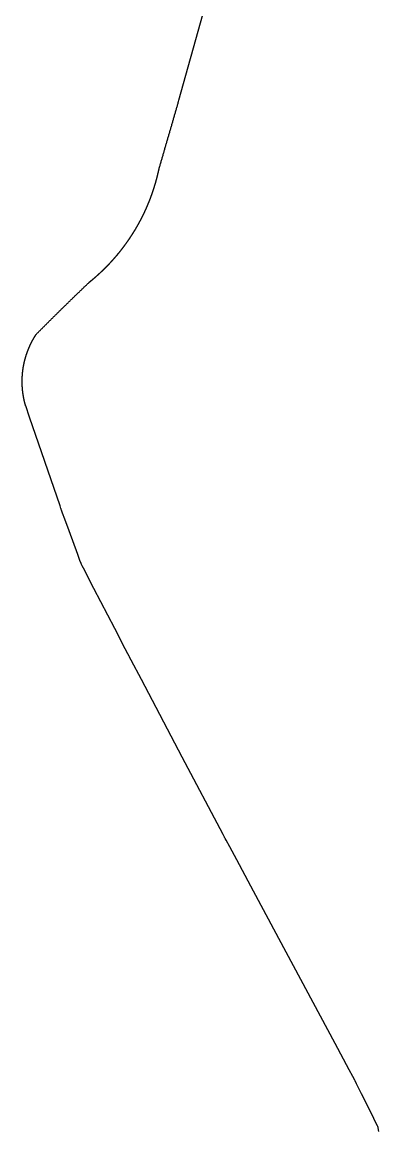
# Model space of a CAD drawing. Header units: millimetres. Extents: x 341926 to 344122, y 7366456 to 7369032.
# Drawn here: x 343482 to 343680, y 7367485 to 7368100 of the extents above; entities that cross this region are included whole.
import ezdxf

# ---------------------------------------------------------------- set-up
doc = ezdxf.new("R2010")
doc.units = ezdxf.units.MM
doc.layers.add('ESTRADA DO MORRO GRANDE - 29_12_20 - V12', color=7, linetype='Continuous')

msp = doc.modelspace()

# ---------------------------------------------------------------- linework, layer by layer
at = {"layer": 'ESTRADA DO MORRO GRANDE - 29_12_20 - V12'}
msp.add_lwpolyline([(343679.97, 7367483.95), (343679.61, 7367485.9), (343679.53, 7367486.38), (343679.51, 7367486.44), (343679.51, 7367486.45), (343679.51, 7367486.45), (343679.51, 7367486.45), (343679.51, 7367486.45), (343679.51, 7367486.46), (343679.51, 7367486.46), (343679.51, 7367486.46), (343679.5, 7367486.48), (343679.48, 7367486.53), (343679.39, 7367486.7), (343679.22, 7367487.04), (343678.54, 7367488.41), (343675.8, 7367493.9), (343670.34, 7367504.88), (343667.6, 7367510.37), (343666.92, 7367511.75), (343666.84, 7367511.92), (343666.83, 7367511.94), (343666.82, 7367511.95), (343666.82, 7367511.95), (343666.82, 7367511.95), (343666.82, 7367511.95), (343666.82, 7367511.96), (343666.81, 7367511.97), (343666.78, 7367512.03), (343666.66, 7367512.25), (343666.41, 7367512.71), (343665.44, 7367514.53), (343663.49, 7367518.17), (343655.68, 7367532.74), (343624.47, 7367591.01), (343608.87, 7367620.15), (343601.07, 7367634.72), (343597.16, 7367642), (343595.21, 7367645.64), (343594.73, 7367646.55), (343594.48, 7367647.01), (343594.42, 7367647.12), (343594.39, 7367647.18), (343594.37, 7367647.21), (343594.37, 7367647.22), (343594.36, 7367647.23), (343594.36, 7367647.23), (343594.36, 7367647.23), (343594.36, 7367647.24), (343594.27, 7367647.4), (343593.56, 7367648.75), (343570.85, 7367691.8), (343548.14, 7367734.86), (343542.46, 7367745.62), (343541.75, 7367746.97), (343541.66, 7367747.14), (343541.64, 7367747.18), (343541.63, 7367747.18), (343541.63, 7367747.19), (343541.63, 7367747.19), (343541.63, 7367747.19), (343541.63, 7367747.19), (343541.62, 7367747.21), (343541.6, 7367747.25), (343541.51, 7367747.42), (343541.33, 7367747.77), (343540.6, 7367749.17), (343539.16, 7367751.97), (343533.36, 7367763.15), (343521.77, 7367785.51), (343515.97, 7367796.69), (343515.25, 7367798.09), (343514.89, 7367798.79), (343514.8, 7367798.96), (343514.75, 7367799.05), (343514.73, 7367799.1), (343514.72, 7367799.1), (343514.72, 7367799.1), (343514.72, 7367799.1), (343514.72, 7367799.11), (343514.72, 7367799.11), (343514.72, 7367799.11), (343514.71, 7367799.13), (343514.64, 7367799.33), (343514.04, 7367800.97), (343512.83, 7367804.26), (343508.02, 7367817.39), (343505.62, 7367823.95), (343504.41, 7367827.24), (343503.81, 7367828.88), (343503.66, 7367829.29), (343503.59, 7367829.49), (343503.57, 7367829.55), (343503.56, 7367829.57), (343503.55, 7367829.58), (343503.55, 7367829.59), (343503.55, 7367829.59), (343503.55, 7367829.59), (343503.55, 7367829.59), (343503.55, 7367829.6), (343503.55, 7367829.6), (343503.48, 7367829.79), (343502.95, 7367831.33), (343486.02, 7367880.64), (343483.9, 7367886.8), (343483.9, 7367886.82), (343483.89, 7367886.83), (343483.89, 7367886.83), (343483.89, 7367886.83), (343483.89, 7367886.83), (343483.89, 7367886.83), (343483.89, 7367886.84), (343483.88, 7367886.88), (343483.87, 7367886.92), (343483.86, 7367886.96), (343483.85, 7367886.99), (343483.83, 7367887.03), (343483.82, 7367887.07), (343483.81, 7367887.11), (343483.8, 7367887.14), (343483.79, 7367887.18), (343483.78, 7367887.22), (343483.77, 7367887.26), (343483.76, 7367887.29), (343483.75, 7367887.33), (343483.74, 7367887.37), (343483.73, 7367887.41), (343483.72, 7367887.44), (343483.71, 7367887.48), (343483.7, 7367887.52), (343483.68, 7367887.56), (343483.67, 7367887.59), (343483.66, 7367887.63), (343483.65, 7367887.67), (343483.64, 7367887.71), (343483.63, 7367887.74), (343483.62, 7367887.78), (343483.61, 7367887.82), (343483.6, 7367887.86), (343483.59, 7367887.9), (343483.58, 7367887.93), (343483.57, 7367887.97), (343483.56, 7367888.01), (343483.55, 7367888.05), (343483.54, 7367888.08), (343483.53, 7367888.12), (343483.52, 7367888.16), (343483.51, 7367888.2), (343483.5, 7367888.24), (343483.49, 7367888.27), (343483.48, 7367888.31), (343483.47, 7367888.35), (343483.46, 7367888.39), (343483.45, 7367888.43), (343483.44, 7367888.46), (343483.43, 7367888.5), (343483.42, 7367888.54), (343483.41, 7367888.58), (343483.4, 7367888.62), (343483.39, 7367888.65), (343483.38, 7367888.69), (343483.37, 7367888.73), (343483.36, 7367888.77), (343483.35, 7367888.81), (343483.35, 7367888.84), (343483.34, 7367888.88), (343483.33, 7367888.92), (343483.32, 7367888.96), (343483.31, 7367889), (343483.3, 7367889.03), (343483.29, 7367889.07), (343483.28, 7367889.11), (343483.27, 7367889.15), (343483.26, 7367889.19), (343483.25, 7367889.23), (343483.24, 7367889.26), (343483.23, 7367889.3), (343483.22, 7367889.34), (343483.22, 7367889.38), (343483.21, 7367889.42), (343483.2, 7367889.46), (343483.19, 7367889.49), (343483.18, 7367889.53), (343483.17, 7367889.57), (343483.16, 7367889.61), (343483.15, 7367889.65), (343483.14, 7367889.69), (343483.13, 7367889.72), (343483.13, 7367889.76), (343483.12, 7367889.8), (343483.11, 7367889.84), (343483.1, 7367889.88), (343483.09, 7367889.92), (343483.08, 7367889.96), (343483.07, 7367889.99), (343483.07, 7367890.03), (343483.06, 7367890.07), (343483.05, 7367890.11), (343483.04, 7367890.15), (343483.03, 7367890.19), (343483.02, 7367890.23), (343483.01, 7367890.26), (343483.01, 7367890.3), (343483, 7367890.34), (343482.99, 7367890.38), (343482.98, 7367890.42), (343482.97, 7367890.46), (343482.96, 7367890.5), (343482.96, 7367890.53), (343482.95, 7367890.57), (343482.94, 7367890.61), (343482.93, 7367890.65), (343482.92, 7367890.69), (343482.92, 7367890.73), (343482.91, 7367890.77), (343482.9, 7367890.81), (343482.89, 7367890.85), (343482.88, 7367890.88), (343482.88, 7367890.92), (343482.87, 7367890.96), (343482.86, 7367891), (343482.85, 7367891.04), (343482.85, 7367891.08), (343482.84, 7367891.12), (343482.83, 7367891.16), (343482.82, 7367891.19), (343482.81, 7367891.23), (343482.81, 7367891.27), (343482.8, 7367891.31), (343482.79, 7367891.35), (343482.78, 7367891.39), (343482.78, 7367891.43), (343482.77, 7367891.47), (343482.76, 7367891.51), (343482.76, 7367891.55), (343482.75, 7367891.58), (343482.74, 7367891.62), (343482.73, 7367891.66), (343482.73, 7367891.7), (343482.72, 7367891.74), (343482.71, 7367891.78), (343482.7, 7367891.82), (343482.7, 7367891.86), (343482.69, 7367891.9), (343482.68, 7367891.94), (343482.68, 7367891.98), (343482.67, 7367892.01), (343482.66, 7367892.05), (343482.66, 7367892.09), (343482.65, 7367892.13), (343482.64, 7367892.17), (343482.63, 7367892.21), (343482.63, 7367892.25), (343482.62, 7367892.29), (343482.61, 7367892.33), (343482.61, 7367892.37), (343482.6, 7367892.41), (343482.59, 7367892.45), (343482.59, 7367892.49), (343482.58, 7367892.52), (343482.57, 7367892.56), (343482.57, 7367892.6), (343482.56, 7367892.64), (343482.56, 7367892.68), (343482.55, 7367892.72), (343482.54, 7367892.76), (343482.54, 7367892.8), (343482.53, 7367892.84), (343482.52, 7367892.88), (343482.52, 7367892.92), (343482.51, 7367892.96), (343482.51, 7367893), (343482.5, 7367893.04), (343482.49, 7367893.08), (343482.49, 7367893.12), (343482.48, 7367893.16), (343482.47, 7367893.19), (343482.47, 7367893.23), (343482.46, 7367893.27), (343482.46, 7367893.31), (343482.45, 7367893.35), (343482.45, 7367893.39), (343482.44, 7367893.43), (343482.43, 7367893.47), (343482.43, 7367893.51), (343482.42, 7367893.55), (343482.42, 7367893.59), (343482.41, 7367893.63), (343482.4, 7367893.67), (343482.4, 7367893.71), (343482.39, 7367893.75), (343482.39, 7367893.79), (343482.38, 7367893.83), (343482.38, 7367893.87), (343482.37, 7367893.91), (343482.37, 7367893.95), (343482.36, 7367893.99), (343482.36, 7367894.03), (343482.35, 7367894.07), (343482.35, 7367894.11), (343482.34, 7367894.15), (343482.33, 7367894.18), (343482.33, 7367894.22), (343482.32, 7367894.26), (343482.32, 7367894.3), (343482.31, 7367894.34), (343482.31, 7367894.38), (343482.3, 7367894.42), (343482.3, 7367894.46), (343482.29, 7367894.5), (343482.29, 7367894.54), (343482.28, 7367894.58), (343482.28, 7367894.62), (343482.27, 7367894.66), (343482.27, 7367894.7), (343482.27, 7367894.74), (343482.26, 7367894.78), (343482.26, 7367894.82), (343482.25, 7367894.86), (343482.25, 7367894.9), (343482.24, 7367894.94), (343482.24, 7367894.98), (343482.23, 7367895.02), (343482.23, 7367895.06), (343482.22, 7367895.1), (343482.22, 7367895.14), (343482.21, 7367895.18), (343482.21, 7367895.22), (343482.21, 7367895.26), (343482.2, 7367895.3), (343482.2, 7367895.34), (343482.19, 7367895.38), (343482.19, 7367895.42), (343482.19, 7367895.46), (343482.18, 7367895.5), (343482.18, 7367895.54), (343482.17, 7367895.58), (343482.17, 7367895.62), (343482.16, 7367895.66), (343482.16, 7367895.7), (343482.16, 7367895.74), (343482.15, 7367895.78), (343482.15, 7367895.82), (343482.15, 7367895.86), (343482.14, 7367895.9), (343482.14, 7367895.94), (343482.13, 7367895.98), (343482.13, 7367896.02), (343482.13, 7367896.06), (343482.12, 7367896.1), (343482.12, 7367896.14), (343482.12, 7367896.18), (343482.11, 7367896.22), (343482.11, 7367896.26), (343482.11, 7367896.3), (343482.1, 7367896.34), (343482.1, 7367896.38), (343482.1, 7367896.42), (343482.09, 7367896.46), (343482.09, 7367896.5), (343482.09, 7367896.54), (343482.08, 7367896.58), (343482.08, 7367896.62), (343482.08, 7367896.66), (343482.07, 7367896.7), (343482.07, 7367896.74), (343482.07, 7367896.78), (343482.06, 7367896.82), (343482.06, 7367896.86), (343482.06, 7367896.9), (343482.05, 7367896.94), (343482.05, 7367896.99), (343482.05, 7367897.03), (343482.05, 7367897.07), (343482.04, 7367897.11), (343482.04, 7367897.15), (343482.04, 7367897.19), (343482.04, 7367897.23), (343482.03, 7367897.27), (343482.03, 7367897.31), (343482.03, 7367897.35), (343482.02, 7367897.39), (343482.02, 7367897.43), (343482.02, 7367897.47), (343482.02, 7367897.51), (343482.01, 7367897.55), (343482.01, 7367897.59), (343482.01, 7367897.63), (343482.01, 7367897.67), (343482.01, 7367897.71), (343482, 7367897.75), (343482, 7367897.79), (343482, 7367897.83), (343482, 7367897.87), (343481.99, 7367897.91), (343481.99, 7367897.95), (343481.99, 7367897.99), (343481.99, 7367898.03), (343481.99, 7367898.07), (343481.98, 7367898.11), (343481.98, 7367898.15), (343481.98, 7367898.2), (343481.98, 7367898.24), (343481.98, 7367898.28), (343481.98, 7367898.32), (343481.97, 7367898.36), (343481.97, 7367898.4), (343481.97, 7367898.44), (343481.97, 7367898.48), (343481.97, 7367898.52), (343481.97, 7367898.56), (343481.96, 7367898.6), (343481.96, 7367898.64), (343481.96, 7367898.68), (343481.96, 7367898.72), (343481.96, 7367898.76), (343481.96, 7367898.8), (343481.96, 7367898.84), (343481.95, 7367898.88), (343481.95, 7367898.92), (343481.95, 7367898.96), (343481.95, 7367899), (343481.95, 7367899.04), (343481.95, 7367899.09), (343481.95, 7367899.13), (343481.95, 7367899.17), (343481.95, 7367899.21), (343481.94, 7367899.25), (343481.94, 7367899.29), (343481.94, 7367899.33), (343481.94, 7367899.37), (343481.94, 7367899.41), (343481.94, 7367899.45), (343481.94, 7367899.49), (343481.94, 7367899.53), (343481.94, 7367899.57), (343481.94, 7367899.61), (343481.94, 7367899.65), (343481.94, 7367899.69), (343481.94, 7367899.73), (343481.93, 7367899.77), (343481.93, 7367899.82), (343481.93, 7367899.86), (343481.93, 7367899.9), (343481.93, 7367899.94), (343481.93, 7367899.98), (343481.93, 7367900.02), (343481.93, 7367900.06), (343481.93, 7367900.1), (343481.93, 7367900.14), (343481.93, 7367900.18), (343481.93, 7367900.22), (343481.93, 7367900.26), (343481.93, 7367900.3), (343481.93, 7367900.34), (343481.93, 7367900.38), (343481.93, 7367900.42), (343481.93, 7367900.46), (343481.93, 7367900.51), (343481.93, 7367900.55), (343481.93, 7367900.59), (343481.93, 7367900.63), (343481.93, 7367900.67), (343481.93, 7367900.71), (343481.93, 7367900.75), (343481.93, 7367900.79), (343481.93, 7367900.83), (343481.93, 7367900.87), (343481.93, 7367900.91), (343481.93, 7367900.95), (343481.93, 7367900.99), (343481.94, 7367901.03), (343481.94, 7367901.07), (343481.94, 7367901.12), (343481.94, 7367901.16), (343481.94, 7367901.2), (343481.94, 7367901.24), (343481.94, 7367901.28), (343481.94, 7367901.32), (343481.94, 7367901.36), (343481.94, 7367901.4), (343481.94, 7367901.44), (343481.94, 7367901.48), (343481.94, 7367901.52), (343481.95, 7367901.56), (343481.95, 7367901.6), (343481.95, 7367901.64), (343481.95, 7367901.68), (343481.95, 7367901.73), (343481.95, 7367901.77), (343481.95, 7367901.81), (343481.95, 7367901.85), (343481.95, 7367901.89), (343481.96, 7367901.93), (343481.96, 7367901.97), (343481.96, 7367902.01), (343481.96, 7367902.05), (343481.96, 7367902.09), (343481.96, 7367902.13), (343481.96, 7367902.17), (343481.97, 7367902.21), (343481.97, 7367902.25), (343481.97, 7367902.29), (343481.97, 7367902.34), (343481.97, 7367902.38), (343481.97, 7367902.42), (343481.98, 7367902.46), (343481.98, 7367902.5), (343481.98, 7367902.54), (343481.98, 7367902.58), (343481.98, 7367902.62), (343481.99, 7367902.66), (343481.99, 7367902.7), (343481.99, 7367902.74), (343481.99, 7367902.78), (343481.99, 7367902.82), (343482, 7367902.86), (343482, 7367902.91), (343482, 7367902.95), (343482, 7367902.99), (343482, 7367903.03), (343482.01, 7367903.07), (343482.01, 7367903.11), (343482.01, 7367903.15), (343482.01, 7367903.19), (343482.02, 7367903.23), (343482.02, 7367903.27), (343482.02, 7367903.31), (343482.02, 7367903.35), (343482.03, 7367903.39), (343482.03, 7367903.43), (343482.03, 7367903.47), (343482.03, 7367903.52), (343482.04, 7367903.56), (343482.04, 7367903.6), (343482.04, 7367903.64), (343482.04, 7367903.68), (343482.05, 7367903.72), (343482.05, 7367903.76), (343482.05, 7367903.8), (343482.06, 7367903.84), (343482.06, 7367903.88), (343482.06, 7367903.92), (343482.07, 7367903.96), (343482.07, 7367904), (343482.07, 7367904.04), (343482.07, 7367904.09), (343482.08, 7367904.13), (343482.08, 7367904.17), (343482.08, 7367904.21), (343482.09, 7367904.25), (343482.09, 7367904.29), (343482.09, 7367904.33), (343482.1, 7367904.37), (343482.1, 7367904.41), (343482.1, 7367904.45), (343482.11, 7367904.49), (343482.11, 7367904.53), (343482.12, 7367904.57), (343482.12, 7367904.61), (343482.12, 7367904.65), (343482.13, 7367904.69), (343482.13, 7367904.74), (343482.13, 7367904.78), (343482.14, 7367904.82), (343482.14, 7367904.86), (343482.14, 7367904.9), (343482.15, 7367904.94), (343482.15, 7367904.98), (343482.16, 7367905.02), (343482.16, 7367905.06), (343482.16, 7367905.1), (343482.17, 7367905.14), (343482.17, 7367905.18), (343482.18, 7367905.22), (343482.18, 7367905.26), (343482.19, 7367905.3), (343482.19, 7367905.34), (343482.19, 7367905.39), (343482.2, 7367905.43), (343482.2, 7367905.47), (343482.21, 7367905.51), (343482.21, 7367905.55), (343482.22, 7367905.59), (343482.22, 7367905.63), (343482.22, 7367905.67), (343482.23, 7367905.71), (343482.23, 7367905.75), (343482.24, 7367905.79), (343482.24, 7367905.83), (343482.25, 7367905.87), (343482.25, 7367905.91), (343482.26, 7367905.95), (343482.26, 7367905.99), (343482.27, 7367906.03), (343482.27, 7367906.08), (343482.28, 7367906.12), (343482.28, 7367906.16), (343482.29, 7367906.2), (343482.29, 7367906.24), (343482.3, 7367906.28), (343482.3, 7367906.32), (343482.31, 7367906.36), (343482.31, 7367906.4), (343482.32, 7367906.44), (343482.32, 7367906.48), (343482.33, 7367906.52), (343482.33, 7367906.56), (343482.34, 7367906.6), (343482.34, 7367906.64), (343482.35, 7367906.68), (343482.35, 7367906.72), (343482.36, 7367906.76), (343482.36, 7367906.8), (343482.37, 7367906.84), (343482.38, 7367906.89), (343482.38, 7367906.93), (343482.39, 7367906.97), (343482.39, 7367907.01), (343482.4, 7367907.05), (343482.4, 7367907.09), (343482.41, 7367907.13), (343482.42, 7367907.17), (343482.42, 7367907.21), (343482.43, 7367907.25), (343482.43, 7367907.29), (343482.44, 7367907.33), (343482.44, 7367907.37), (343482.45, 7367907.41), (343482.46, 7367907.45), (343482.46, 7367907.49), (343482.47, 7367907.53), (343482.48, 7367907.57), (343482.48, 7367907.61), (343482.49, 7367907.65), (343482.49, 7367907.69), (343482.5, 7367907.73), (343482.51, 7367907.77), (343482.51, 7367907.81), (343482.52, 7367907.85), (343482.53, 7367907.9), (343482.53, 7367907.94), (343482.54, 7367907.98), (343482.54, 7367908.02), (343482.55, 7367908.06), (343482.56, 7367908.1), (343482.56, 7367908.14), (343482.57, 7367908.18), (343482.58, 7367908.22), (343482.58, 7367908.26), (343482.59, 7367908.3), (343482.6, 7367908.34), (343482.6, 7367908.38), (343482.61, 7367908.42), (343482.62, 7367908.46), (343482.63, 7367908.5), (343482.63, 7367908.54), (343482.64, 7367908.58), (343482.65, 7367908.62), (343482.65, 7367908.66), (343482.66, 7367908.7), (343482.67, 7367908.74), (343482.67, 7367908.78), (343482.68, 7367908.82), (343482.69, 7367908.86), (343482.7, 7367908.9), (343482.7, 7367908.94), (343482.71, 7367908.98), (343482.72, 7367909.02), (343482.73, 7367909.06), (343482.73, 7367909.1), (343482.74, 7367909.14), (343482.75, 7367909.18), (343482.76, 7367909.22), (343482.76, 7367909.26), (343482.77, 7367909.3), (343482.78, 7367909.34), (343482.79, 7367909.38), (343482.79, 7367909.42), (343482.8, 7367909.46), (343482.81, 7367909.5), (343482.82, 7367909.54), (343482.83, 7367909.58), (343482.83, 7367909.62), (343482.84, 7367909.66), (343482.85, 7367909.7), (343482.86, 7367909.74), (343482.87, 7367909.78), (343482.87, 7367909.82), (343482.88, 7367909.86), (343482.89, 7367909.9), (343482.9, 7367909.94), (343482.91, 7367909.98), (343482.91, 7367910.02), (343482.92, 7367910.06), (343482.93, 7367910.1), (343482.94, 7367910.14), (343482.95, 7367910.18), (343482.96, 7367910.22), (343482.96, 7367910.26), (343482.97, 7367910.3), (343482.98, 7367910.34), (343482.99, 7367910.38), (343483, 7367910.42), (343483.01, 7367910.46), (343483.02, 7367910.5), (343483.02, 7367910.54), (343483.03, 7367910.58), (343483.04, 7367910.62), (343483.05, 7367910.66), (343483.06, 7367910.7), (343483.07, 7367910.74), (343483.08, 7367910.78), (343483.09, 7367910.82), (343483.09, 7367910.86), (343483.1, 7367910.9), (343483.11, 7367910.94), (343483.12, 7367910.98), (343483.13, 7367911.02), (343483.14, 7367911.06), (343483.15, 7367911.1), (343483.16, 7367911.14), (343483.17, 7367911.18), (343483.18, 7367911.22), (343483.19, 7367911.26), (343483.19, 7367911.3), (343483.2, 7367911.34), (343483.21, 7367911.38), (343483.22, 7367911.42), (343483.23, 7367911.46), (343483.24, 7367911.5), (343483.25, 7367911.54), (343483.26, 7367911.58), (343483.27, 7367911.62), (343483.28, 7367911.66), (343483.29, 7367911.69), (343483.3, 7367911.73), (343483.31, 7367911.77), (343483.32, 7367911.81), (343483.33, 7367911.85), (343483.34, 7367911.89), (343483.35, 7367911.93), (343483.36, 7367911.97), (343483.37, 7367912.01), (343483.38, 7367912.05), (343483.39, 7367912.09), (343483.4, 7367912.13), (343483.41, 7367912.17), (343483.42, 7367912.21), (343483.43, 7367912.25), (343483.44, 7367912.29), (343483.45, 7367912.33), (343483.46, 7367912.37), (343483.47, 7367912.41), (343483.48, 7367912.45), (343483.49, 7367912.48), (343483.5, 7367912.52), (343483.51, 7367912.56), (343483.52, 7367912.6), (343483.53, 7367912.64), (343483.54, 7367912.68), (343483.55, 7367912.72), (343483.56, 7367912.76), (343483.57, 7367912.8), (343483.58, 7367912.84), (343483.59, 7367912.88), (343483.6, 7367912.92), (343483.62, 7367912.96), (343483.63, 7367913), (343483.64, 7367913.04), (343483.65, 7367913.07), (343483.66, 7367913.11), (343483.67, 7367913.15), (343483.68, 7367913.19), (343483.69, 7367913.23), (343483.7, 7367913.27), (343483.71, 7367913.31), (343483.72, 7367913.35), (343483.74, 7367913.39), (343483.75, 7367913.43), (343483.76, 7367913.47), (343483.77, 7367913.51), (343483.78, 7367913.54), (343483.79, 7367913.58), (343483.8, 7367913.62), (343483.81, 7367913.66), (343483.82, 7367913.7), (343483.84, 7367913.74), (343483.85, 7367913.78), (343483.86, 7367913.82), (343483.87, 7367913.86), (343483.88, 7367913.9), (343483.89, 7367913.93), (343483.9, 7367913.97), (343483.92, 7367914.01), (343483.93, 7367914.05), (343483.94, 7367914.09), (343483.95, 7367914.13), (343483.96, 7367914.17), (343483.97, 7367914.21), (343483.99, 7367914.25), (343484, 7367914.29), (343484.01, 7367914.32), (343484.02, 7367914.36), (343484.03, 7367914.4), (343484.05, 7367914.44), (343484.06, 7367914.48), (343484.07, 7367914.52), (343484.08, 7367914.56), (343484.09, 7367914.6), (343484.11, 7367914.63), (343484.12, 7367914.67), (343484.13, 7367914.71), (343484.14, 7367914.75), (343484.15, 7367914.79), (343484.17, 7367914.83), (343484.18, 7367914.87), (343484.19, 7367914.91), (343484.2, 7367914.94), (343484.22, 7367914.98), (343484.23, 7367915.02), (343484.24, 7367915.06), (343484.25, 7367915.1), (343484.27, 7367915.14), (343484.28, 7367915.18), (343484.29, 7367915.21), (343484.3, 7367915.25), (343484.32, 7367915.29), (343484.33, 7367915.33), (343484.34, 7367915.37), (343484.35, 7367915.41), (343484.37, 7367915.45), (343484.38, 7367915.48), (343484.39, 7367915.52), (343484.41, 7367915.56), (343484.42, 7367915.6), (343484.43, 7367915.64), (343484.44, 7367915.68), (343484.46, 7367915.71), (343484.47, 7367915.75), (343484.48, 7367915.79), (343484.5, 7367915.83), (343484.51, 7367915.87), (343484.52, 7367915.91), (343484.54, 7367915.94), (343484.55, 7367915.98), (343484.56, 7367916.02), (343484.58, 7367916.06), (343484.59, 7367916.1), (343484.6, 7367916.14), (343484.62, 7367916.17), (343484.63, 7367916.21), (343484.64, 7367916.25), (343484.66, 7367916.29), (343484.67, 7367916.33), (343484.68, 7367916.36), (343484.7, 7367916.4), (343484.71, 7367916.44), (343484.72, 7367916.48), (343484.74, 7367916.52), (343484.75, 7367916.55), (343484.77, 7367916.59), (343484.78, 7367916.63), (343484.79, 7367916.67), (343484.81, 7367916.71), (343484.82, 7367916.74), (343484.83, 7367916.78), (343484.85, 7367916.82), (343484.86, 7367916.86), (343484.88, 7367916.9), (343484.89, 7367916.93), (343484.9, 7367916.97), (343484.92, 7367917.01), (343484.93, 7367917.05), (343484.95, 7367917.09), (343484.96, 7367917.12), (343484.97, 7367917.16), (343484.99, 7367917.2), (343485, 7367917.24), (343485.02, 7367917.28), (343485.03, 7367917.31), (343485.05, 7367917.35), (343485.06, 7367917.39), (343485.07, 7367917.43), (343485.09, 7367917.46), (343485.1, 7367917.5), (343485.12, 7367917.54), (343485.13, 7367917.58), (343485.15, 7367917.61), (343485.16, 7367917.65), (343485.18, 7367917.69), (343485.19, 7367917.73), (343485.21, 7367917.76), (343485.22, 7367917.8), (343485.23, 7367917.84), (343485.25, 7367917.88), (343485.26, 7367917.91), (343485.28, 7367917.95), (343485.29, 7367917.99), (343485.31, 7367918.03), (343485.32, 7367918.06), (343485.34, 7367918.1), (343485.35, 7367918.14), (343485.37, 7367918.18), (343485.38, 7367918.21), (343485.4, 7367918.25), (343485.41, 7367918.29), (343485.43, 7367918.33), (343485.44, 7367918.36), (343485.46, 7367918.4), (343485.47, 7367918.44), (343485.49, 7367918.48), (343485.5, 7367918.51), (343485.52, 7367918.55), (343485.54, 7367918.59), (343485.55, 7367918.62), (343485.57, 7367918.66), (343485.58, 7367918.7), (343485.6, 7367918.74), (343485.61, 7367918.77), (343485.63, 7367918.81), (343485.64, 7367918.85), (343485.66, 7367918.88), (343485.67, 7367918.92), (343485.69, 7367918.96), (343485.71, 7367919), (343485.72, 7367919.03), (343485.74, 7367919.07), (343485.75, 7367919.11), (343485.77, 7367919.14), (343485.78, 7367919.18), (343485.8, 7367919.22), (343485.82, 7367919.25), (343485.83, 7367919.29), (343485.85, 7367919.33), (343485.86, 7367919.36), (343485.88, 7367919.4), (343485.9, 7367919.44), (343485.91, 7367919.48), (343485.93, 7367919.51), (343485.94, 7367919.55), (343485.96, 7367919.59), (343485.98, 7367919.62), (343485.99, 7367919.66), (343486.01, 7367919.7), (343486.02, 7367919.73), (343486.04, 7367919.77), (343486.06, 7367919.81), (343486.07, 7367919.84), (343486.09, 7367919.88), (343486.11, 7367919.92), (343486.12, 7367919.95), (343486.14, 7367919.99), (343486.16, 7367920.03), (343486.17, 7367920.06), (343486.19, 7367920.1), (343486.21, 7367920.13), (343486.22, 7367920.17), (343486.24, 7367920.21), (343486.25, 7367920.24), (343486.27, 7367920.28), (343486.29, 7367920.32), (343486.3, 7367920.35), (343486.32, 7367920.39), (343486.34, 7367920.43), (343486.36, 7367920.46), (343486.37, 7367920.5), (343486.39, 7367920.53), (343486.41, 7367920.57), (343486.42, 7367920.61), (343486.44, 7367920.64), (343486.46, 7367920.68), (343486.47, 7367920.72), (343486.49, 7367920.75), (343486.51, 7367920.79), (343486.52, 7367920.82), (343486.54, 7367920.86), (343486.56, 7367920.9), (343486.58, 7367920.93), (343486.59, 7367920.97), (343486.61, 7367921), (343486.63, 7367921.04), (343486.65, 7367921.08), (343486.66, 7367921.11), (343486.68, 7367921.15), (343486.7, 7367921.18), (343486.71, 7367921.22), (343486.73, 7367921.26), (343486.75, 7367921.29), (343486.77, 7367921.33), (343486.78, 7367921.36), (343486.8, 7367921.4), (343486.82, 7367921.44), (343486.84, 7367921.47), (343486.85, 7367921.51), (343486.87, 7367921.54), (343486.89, 7367921.58), (343486.91, 7367921.61), (343486.93, 7367921.65), (343486.94, 7367921.69), (343486.96, 7367921.72), (343486.98, 7367921.76), (343487, 7367921.79), (343487.01, 7367921.83), (343487.03, 7367921.86), (343487.05, 7367921.9), (343487.07, 7367921.93), (343487.09, 7367921.97), (343487.1, 7367922.01), (343487.12, 7367922.04), (343487.14, 7367922.08), (343487.16, 7367922.11), (343487.18, 7367922.15), (343487.19, 7367922.18), (343487.21, 7367922.22), (343487.23, 7367922.25), (343487.25, 7367922.29), (343487.27, 7367922.32), (343487.29, 7367922.36), (343487.3, 7367922.39), (343487.32, 7367922.43), (343487.34, 7367922.47), (343487.36, 7367922.5), (343487.38, 7367922.54), (343487.4, 7367922.57), (343487.41, 7367922.61), (343487.43, 7367922.64), (343487.45, 7367922.68), (343487.47, 7367922.71), (343487.49, 7367922.75), (343487.51, 7367922.78), (343487.53, 7367922.82), (343487.54, 7367922.85), (343487.56, 7367922.89), (343487.58, 7367922.92), (343487.6, 7367922.96), (343487.62, 7367922.99), (343487.64, 7367923.03), (343487.66, 7367923.06), (343487.68, 7367923.1), (343487.69, 7367923.13), (343487.71, 7367923.17), (343487.73, 7367923.2), (343487.75, 7367923.24), (343487.77, 7367923.27), (343487.79, 7367923.3), (343487.81, 7367923.34), (343487.83, 7367923.37), (343487.85, 7367923.41), (343487.87, 7367923.44), (343487.88, 7367923.48), (343487.9, 7367923.51), (343487.92, 7367923.55), (343487.94, 7367923.58), (343487.96, 7367923.62), (343487.98, 7367923.65), (343488, 7367923.69), (343488.02, 7367923.72), (343488.04, 7367923.75), (343488.06, 7367923.79), (343488.08, 7367923.82), (343488.1, 7367923.86), (343488.12, 7367923.89), (343488.13, 7367923.93), (343488.15, 7367923.96), (343488.17, 7367924), (343488.19, 7367924.03), (343488.21, 7367924.06), (343488.23, 7367924.1), (343488.25, 7367924.13), (343488.27, 7367924.17), (343488.29, 7367924.2), (343488.31, 7367924.23), (343488.33, 7367924.27), (343488.35, 7367924.3), (343488.37, 7367924.34), (343488.39, 7367924.37), (343488.41, 7367924.41), (343488.43, 7367924.44), (343488.45, 7367924.47), (343488.47, 7367924.51), (343488.49, 7367924.54), (343488.51, 7367924.58), (343488.53, 7367924.61), (343488.55, 7367924.64), (343488.57, 7367924.68), (343488.59, 7367924.71), (343488.61, 7367924.74), (343488.63, 7367924.78), (343488.65, 7367924.81), (343488.67, 7367924.85), (343488.69, 7367924.88), (343488.71, 7367924.91), (343488.73, 7367924.95), (343488.75, 7367924.98), (343488.77, 7367925.01), (343488.79, 7367925.05), (343488.81, 7367925.08), (343488.83, 7367925.12), (343488.85, 7367925.15), (343488.87, 7367925.18), (343488.89, 7367925.22), (343488.91, 7367925.25), (343488.93, 7367925.28), (343488.95, 7367925.32), (343488.97, 7367925.35), (343488.99, 7367925.38), (343489.01, 7367925.42), (343489.04, 7367925.45), (343489.06, 7367925.48), (343489.08, 7367925.52), (343489.1, 7367925.55), (343489.12, 7367925.58), (343489.14, 7367925.62), (343489.16, 7367925.65), (343489.18, 7367925.68), (343489.2, 7367925.72), (343489.22, 7367925.75), (343489.24, 7367925.78), (343489.26, 7367925.82), (343489.28, 7367925.85), (343489.3, 7367925.88), (343489.33, 7367925.92), (343489.35, 7367925.95), (343489.37, 7367925.98), (343489.39, 7367926.01), (343489.41, 7367926.05), (343489.43, 7367926.08), (343489.45, 7367926.11), (343489.47, 7367926.15), (343489.49, 7367926.18), (343489.51, 7367926.21), (343489.54, 7367926.24), (343489.56, 7367926.28), (343489.58, 7367926.31), (343489.6, 7367926.34), (343489.62, 7367926.38), (343489.64, 7367926.41), (343489.66, 7367926.44), (343489.68, 7367926.47), (343489.71, 7367926.51), (343489.73, 7367926.54), (343489.75, 7367926.57), (343489.77, 7367926.6), (343489.79, 7367926.64), (343489.81, 7367926.67), (343489.82, 7367926.67), (343489.82, 7367926.68), (343489.83, 7367926.69), (343489.84, 7367926.7), (343489.87, 7367926.73), (343490.09, 7367926.95), (343490.31, 7367927.17), (343490.53, 7367927.39), (343490.75, 7367927.62), (343490.97, 7367927.84), (343491.19, 7367928.06), (343491.41, 7367928.28), (343491.63, 7367928.5), (343491.85, 7367928.73), (343492.07, 7367928.95), (343492.3, 7367929.17), (343492.52, 7367929.39), (343492.74, 7367929.61), (343492.96, 7367929.83), (343493.18, 7367930.06), (343493.4, 7367930.28), (343493.62, 7367930.5), (343493.84, 7367930.72), (343494.07, 7367930.94), (343494.29, 7367931.16), (343494.51, 7367931.39), (343494.73, 7367931.61), (343494.95, 7367931.83), (343495.17, 7367932.05), (343495.39, 7367932.27), (343495.62, 7367932.49), (343495.84, 7367932.71), (343496.06, 7367932.93), (343496.28, 7367933.15), (343496.5, 7367933.38), (343496.73, 7367933.6), (343496.95, 7367933.82), (343497.17, 7367934.04), (343497.39, 7367934.26), (343497.61, 7367934.48), (343497.84, 7367934.7), (343498.06, 7367934.92), (343498.28, 7367935.14), (343498.5, 7367935.36), (343498.72, 7367935.58), (343498.95, 7367935.8), (343499.17, 7367936.02), (343499.39, 7367936.24), (343499.61, 7367936.46), (343499.84, 7367936.68), (343500.06, 7367936.9), (343500.28, 7367937.12), (343500.51, 7367937.34), (343500.73, 7367937.56), (343500.95, 7367937.78), (343501.17, 7367938), (343501.4, 7367938.22), (343501.62, 7367938.44), (343501.84, 7367938.66), (343502.07, 7367938.88), (343502.29, 7367939.1), (343502.51, 7367939.32), (343502.74, 7367939.54), (343502.96, 7367939.76), (343503.18, 7367939.98), (343503.4, 7367940.2), (343503.63, 7367940.42), (343503.85, 7367940.64), (343504.08, 7367940.86), (343504.3, 7367941.08), (343504.52, 7367941.3), (343504.75, 7367941.52), (343504.97, 7367941.74), (343505.19, 7367941.96), (343505.42, 7367942.17), (343505.64, 7367942.39), (343505.86, 7367942.61), (343506.09, 7367942.83), (343506.31, 7367943.05), (343506.54, 7367943.27), (343506.76, 7367943.49), (343506.98, 7367943.71), (343507.21, 7367943.93), (343507.43, 7367944.14), (343507.66, 7367944.36), (343507.88, 7367944.58), (343508.11, 7367944.8), (343508.33, 7367945.02), (343508.55, 7367945.24), (343508.78, 7367945.46), (343509, 7367945.67), (343509.23, 7367945.89), (343509.45, 7367946.11), (343509.68, 7367946.33), (343509.9, 7367946.55), (343510.13, 7367946.76), (343510.35, 7367946.98), (343510.58, 7367947.2), (343510.8, 7367947.42), (343511.03, 7367947.64), (343511.25, 7367947.85), (343511.47, 7367948.07), (343511.7, 7367948.29), (343511.92, 7367948.51), (343512.15, 7367948.73), (343512.38, 7367948.94), (343512.6, 7367949.16), (343512.83, 7367949.38), (343513.05, 7367949.6), (343513.28, 7367949.81), (343513.5, 7367950.03), (343513.73, 7367950.25), (343513.95, 7367950.46), (343514.18, 7367950.68), (343514.4, 7367950.9), (343514.63, 7367951.12), (343514.85, 7367951.33), (343515.08, 7367951.55), (343515.31, 7367951.77), (343515.53, 7367951.98), (343515.76, 7367952.2), (343515.98, 7367952.42), (343516.21, 7367952.63), (343516.44, 7367952.85), (343516.66, 7367953.07), (343516.89, 7367953.29), (343517.11, 7367953.5), (343517.34, 7367953.72), (343517.57, 7367953.93), (343517.79, 7367954.15), (343518.02, 7367954.37), (343518.25, 7367954.58), (343518.47, 7367954.8), (343518.7, 7367955.02), (343518.92, 7367955.23), (343519.15, 7367955.45), (343519.21, 7367955.5), (343519.24, 7367955.53), (343519.25, 7367955.54), (343519.25, 7367955.54), (343519.26, 7367955.55), (343519.28, 7367955.56), (343519.31, 7367955.59), (343519.38, 7367955.65), (343519.45, 7367955.71), (343519.52, 7367955.76), (343519.59, 7367955.82), (343519.66, 7367955.88), (343519.73, 7367955.93), (343519.8, 7367955.99), (343519.87, 7367956.05), (343519.94, 7367956.1), (343520.01, 7367956.16), (343520.08, 7367956.22), (343520.15, 7367956.28), (343520.22, 7367956.33), (343520.29, 7367956.39), (343520.36, 7367956.45), (343520.43, 7367956.5), (343520.5, 7367956.56), (343520.57, 7367956.62), (343520.64, 7367956.68), (343520.71, 7367956.74), (343520.78, 7367956.79), (343520.85, 7367956.85), (343520.92, 7367956.91), (343520.99, 7367956.97), (343521.06, 7367957.03), (343521.13, 7367957.08), (343521.2, 7367957.14), (343521.27, 7367957.2), (343521.34, 7367957.26), (343521.41, 7367957.32), (343521.48, 7367957.37), (343521.55, 7367957.43), (343521.62, 7367957.49), (343521.68, 7367957.55), (343521.75, 7367957.61), (343521.82, 7367957.67), (343521.89, 7367957.73), (343521.96, 7367957.79), (343522.03, 7367957.85), (343522.1, 7367957.9), (343522.17, 7367957.96), (343522.24, 7367958.02), (343522.3, 7367958.08), (343522.37, 7367958.14), (343522.44, 7367958.2), (343522.51, 7367958.26), (343522.58, 7367958.32), (343522.65, 7367958.38), (343522.72, 7367958.44), (343522.79, 7367958.5), (343522.85, 7367958.56), (343522.92, 7367958.62), (343522.99, 7367958.68), (343523.06, 7367958.74), (343523.13, 7367958.8), (343523.2, 7367958.86), (343523.26, 7367958.92), (343523.33, 7367958.98), (343523.4, 7367959.04), (343523.47, 7367959.1), (343523.54, 7367959.16), (343523.6, 7367959.22), (343523.67, 7367959.28), (343523.74, 7367959.34), (343523.81, 7367959.4), (343523.88, 7367959.46), (343523.94, 7367959.52), (343524.01, 7367959.58), (343524.08, 7367959.64), (343524.15, 7367959.71), (343524.21, 7367959.77), (343524.28, 7367959.83), (343524.35, 7367959.89), (343524.42, 7367959.95), (343524.48, 7367960.01), (343524.55, 7367960.07), (343524.62, 7367960.13), (343524.69, 7367960.2), (343524.75, 7367960.26), (343524.82, 7367960.32), (343524.89, 7367960.38), (343524.96, 7367960.44), (343525.02, 7367960.5), (343525.09, 7367960.57), (343525.16, 7367960.63), (343525.22, 7367960.69), (343525.29, 7367960.75), (343525.36, 7367960.81), (343525.42, 7367960.88), (343525.49, 7367960.94), (343525.56, 7367961), (343525.62, 7367961.06), (343525.69, 7367961.13), (343525.76, 7367961.19), (343525.82, 7367961.25), (343525.89, 7367961.31), (343525.96, 7367961.38), (343526.02, 7367961.44), (343526.09, 7367961.5), (343526.16, 7367961.56), (343526.22, 7367961.63), (343526.29, 7367961.69), (343526.36, 7367961.75), (343526.42, 7367961.82), (343526.49, 7367961.88), (343526.55, 7367961.94), (343526.62, 7367962.01), (343526.69, 7367962.07), (343526.75, 7367962.13), (343526.82, 7367962.2), (343526.88, 7367962.26), (343526.95, 7367962.32), (343527.01, 7367962.39), (343527.08, 7367962.45), (343527.15, 7367962.52), (343527.21, 7367962.58), (343527.28, 7367962.64), (343527.34, 7367962.71), (343527.41, 7367962.77), (343527.47, 7367962.84), (343527.54, 7367962.9), (343527.6, 7367962.96), (343527.67, 7367963.03), (343527.74, 7367963.09), (343527.8, 7367963.16), (343527.87, 7367963.22), (343527.93, 7367963.29), (343528, 7367963.35), (343528.06, 7367963.41), (343528.13, 7367963.48), (343528.19, 7367963.54), (343528.26, 7367963.61), (343528.32, 7367963.67), (343528.39, 7367963.74), (343528.45, 7367963.8), (343528.51, 7367963.87), (343528.58, 7367963.93), (343528.64, 7367964), (343528.71, 7367964.06), (343528.77, 7367964.13), (343528.84, 7367964.2), (343528.9, 7367964.26), (343528.97, 7367964.33), (343529.03, 7367964.39), (343529.09, 7367964.46), (343529.16, 7367964.52), (343529.22, 7367964.59), (343529.29, 7367964.66), (343529.35, 7367964.72), (343529.41, 7367964.79), (343529.48, 7367964.85), (343529.54, 7367964.92), (343529.61, 7367964.98), (343529.67, 7367965.05), (343529.73, 7367965.12), (343529.8, 7367965.18), (343529.86, 7367965.25), (343529.92, 7367965.32), (343529.99, 7367965.38), (343530.05, 7367965.45), (343530.12, 7367965.52), (343530.18, 7367965.58), (343530.24, 7367965.65), (343530.31, 7367965.72), (343530.37, 7367965.78), (343530.43, 7367965.85), (343530.49, 7367965.92), (343530.56, 7367965.98), (343530.62, 7367966.05), (343530.68, 7367966.12), (343530.75, 7367966.19), (343530.81, 7367966.25), (343530.87, 7367966.32), (343530.94, 7367966.39), (343531, 7367966.45), (343531.06, 7367966.52), (343531.12, 7367966.59), (343531.19, 7367966.66), (343531.25, 7367966.72), (343531.31, 7367966.79), (343531.37, 7367966.86), (343531.44, 7367966.93), (343531.5, 7367967), (343531.56, 7367967.06), (343531.62, 7367967.13), (343531.68, 7367967.2), (343531.75, 7367967.27), (343531.81, 7367967.34), (343531.87, 7367967.4), (343531.93, 7367967.47), (343531.99, 7367967.54), (343532.06, 7367967.61), (343532.12, 7367967.68), (343532.18, 7367967.75), (343532.24, 7367967.81), (343532.3, 7367967.88), (343532.37, 7367967.95), (343532.43, 7367968.02), (343532.49, 7367968.09), (343532.55, 7367968.16), (343532.61, 7367968.23), (343532.67, 7367968.3), (343532.73, 7367968.37), (343532.79, 7367968.43), (343532.86, 7367968.5), (343532.92, 7367968.57), (343532.98, 7367968.64), (343533.04, 7367968.71), (343533.1, 7367968.78), (343533.16, 7367968.85), (343533.22, 7367968.92), (343533.28, 7367968.99), (343533.34, 7367969.06), (343533.4, 7367969.13), (343533.46, 7367969.2), (343533.52, 7367969.27), (343533.59, 7367969.34), (343533.65, 7367969.41), (343533.71, 7367969.48), (343533.77, 7367969.55), (343533.83, 7367969.62), (343533.89, 7367969.69), (343533.95, 7367969.76), (343534.01, 7367969.83), (343534.07, 7367969.9), (343534.13, 7367969.97), (343534.19, 7367970.04), (343534.25, 7367970.11), (343534.31, 7367970.18), (343534.37, 7367970.25), (343534.43, 7367970.32), (343534.49, 7367970.39), (343534.55, 7367970.46), (343534.61, 7367970.53), (343534.66, 7367970.6), (343534.72, 7367970.67), (343534.78, 7367970.75), (343534.84, 7367970.82), (343534.9, 7367970.89), (343534.96, 7367970.96), (343535.02, 7367971.03), (343535.08, 7367971.1), (343535.14, 7367971.17), (343535.2, 7367971.24), (343535.26, 7367971.32), (343535.32, 7367971.39), (343535.37, 7367971.46), (343535.43, 7367971.53), (343535.49, 7367971.6), (343535.55, 7367971.67), (343535.61, 7367971.74), (343535.67, 7367971.82), (343535.73, 7367971.89), (343535.78, 7367971.96), (343535.84, 7367972.03), (343535.9, 7367972.1), (343535.96, 7367972.18), (343536.02, 7367972.25), (343536.08, 7367972.32), (343536.13, 7367972.39), (343536.19, 7367972.46), (343536.25, 7367972.54), (343536.31, 7367972.61), (343536.37, 7367972.68), (343536.42, 7367972.75), (343536.48, 7367972.83), (343536.54, 7367972.9), (343536.6, 7367972.97), (343536.65, 7367973.04), (343536.71, 7367973.12), (343536.77, 7367973.19), (343536.83, 7367973.26), (343536.88, 7367973.33), (343536.94, 7367973.41), (343537, 7367973.48), (343537.06, 7367973.55), (343537.11, 7367973.63), (343537.17, 7367973.7), (343537.23, 7367973.77), (343537.28, 7367973.85), (343537.34, 7367973.92), (343537.4, 7367973.99), (343537.45, 7367974.07), (343537.51, 7367974.14), (343537.57, 7367974.21), (343537.62, 7367974.29), (343537.68, 7367974.36), (343537.74, 7367974.43), (343537.79, 7367974.51), (343537.85, 7367974.58), (343537.91, 7367974.65), (343537.96, 7367974.73), (343538.02, 7367974.8), (343538.07, 7367974.88), (343538.13, 7367974.95), (343538.19, 7367975.02), (343538.24, 7367975.1), (343538.3, 7367975.17), (343538.35, 7367975.25), (343538.41, 7367975.32), (343538.46, 7367975.4), (343538.52, 7367975.47), (343538.58, 7367975.54), (343538.63, 7367975.62), (343538.69, 7367975.69), (343538.74, 7367975.77), (343538.8, 7367975.84), (343538.85, 7367975.92), (343538.91, 7367975.99), (343538.96, 7367976.07), (343539.02, 7367976.14), (343539.07, 7367976.22), (343539.13, 7367976.29), (343539.18, 7367976.37), (343539.24, 7367976.44), (343539.29, 7367976.52), (343539.35, 7367976.59), (343539.4, 7367976.67), (343539.46, 7367976.74), (343539.51, 7367976.82), (343539.56, 7367976.89), (343539.62, 7367976.97), (343539.67, 7367977.04), (343539.73, 7367977.12), (343539.78, 7367977.19), (343539.84, 7367977.27), (343539.89, 7367977.34), (343539.94, 7367977.42), (343540, 7367977.5), (343540.05, 7367977.57), (343540.11, 7367977.65), (343540.16, 7367977.72), (343540.21, 7367977.8), (343540.27, 7367977.87), (343540.32, 7367977.95), (343540.37, 7367978.03), (343540.43, 7367978.1), (343540.48, 7367978.18), (343540.53, 7367978.25), (343540.59, 7367978.33), (343540.64, 7367978.41), (343540.69, 7367978.48), (343540.75, 7367978.56), (343540.8, 7367978.64), (343540.85, 7367978.71), (343540.9, 7367978.79), (343540.96, 7367978.87), (343541.01, 7367978.94), (343541.06, 7367979.02), (343541.12, 7367979.09), (343541.17, 7367979.17), (343541.22, 7367979.25), (343541.27, 7367979.33), (343541.33, 7367979.4), (343541.38, 7367979.48), (343541.43, 7367979.56), (343541.48, 7367979.63), (343541.53, 7367979.71), (343541.59, 7367979.79), (343541.64, 7367979.86), (343541.69, 7367979.94), (343541.74, 7367980.02), (343541.79, 7367980.1), (343541.84, 7367980.17), (343541.9, 7367980.25), (343541.95, 7367980.33), (343542, 7367980.4), (343542.05, 7367980.48), (343542.1, 7367980.56), (343542.15, 7367980.64), (343542.2, 7367980.71), (343542.26, 7367980.79), (343542.31, 7367980.87), (343542.36, 7367980.95), (343542.41, 7367981.03), (343542.46, 7367981.1), (343542.51, 7367981.18), (343542.56, 7367981.26), (343542.61, 7367981.34), (343542.66, 7367981.42), (343542.71, 7367981.49), (343542.76, 7367981.57), (343542.81, 7367981.65), (343542.87, 7367981.73), (343542.92, 7367981.81), (343542.97, 7367981.88), (343543.02, 7367981.96), (343543.07, 7367982.04), (343543.12, 7367982.12), (343543.17, 7367982.2), (343543.22, 7367982.28), (343543.27, 7367982.35), (343543.32, 7367982.43), (343543.37, 7367982.51), (343543.41, 7367982.59), (343543.46, 7367982.67), (343543.51, 7367982.75), (343543.56, 7367982.83), (343543.61, 7367982.91), (343543.66, 7367982.98), (343543.71, 7367983.06), (343543.76, 7367983.14), (343543.81, 7367983.22), (343543.86, 7367983.3), (343543.91, 7367983.38), (343543.96, 7367983.46), (343544.01, 7367983.54), (343544.05, 7367983.62), (343544.1, 7367983.7), (343544.15, 7367983.78), (343544.2, 7367983.85), (343544.25, 7367983.93), (343544.3, 7367984.01), (343544.35, 7367984.09), (343544.39, 7367984.17), (343544.44, 7367984.25), (343544.49, 7367984.33), (343544.54, 7367984.41), (343544.59, 7367984.49), (343544.63, 7367984.57), (343544.68, 7367984.65), (343544.73, 7367984.73), (343544.78, 7367984.81), (343544.83, 7367984.89), (343544.87, 7367984.97), (343544.92, 7367985.05), (343544.97, 7367985.13), (343545.02, 7367985.21), (343545.06, 7367985.29), (343545.11, 7367985.37), (343545.16, 7367985.45), (343545.2, 7367985.53), (343545.25, 7367985.61), (343545.3, 7367985.69), (343545.35, 7367985.77), (343545.39, 7367985.85), (343545.44, 7367985.93), (343545.49, 7367986.01), (343545.53, 7367986.09), (343545.58, 7367986.17), (343545.63, 7367986.25), (343545.67, 7367986.33), (343545.72, 7367986.41), (343545.77, 7367986.49), (343545.81, 7367986.58), (343545.86, 7367986.66), (343545.9, 7367986.74), (343545.95, 7367986.82), (343546, 7367986.9), (343546.04, 7367986.98), (343546.09, 7367987.06), (343546.13, 7367987.14), (343546.18, 7367987.22), (343546.22, 7367987.3), (343546.27, 7367987.38), (343546.32, 7367987.47), (343546.36, 7367987.55), (343546.41, 7367987.63), (343546.45, 7367987.71), (343546.5, 7367987.79), (343546.54, 7367987.87), (343546.59, 7367987.95), (343546.63, 7367988.03), (343546.68, 7367988.12), (343546.72, 7367988.2), (343546.77, 7367988.28), (343546.81, 7367988.36), (343546.86, 7367988.44), (343546.9, 7367988.52), (343546.95, 7367988.6), (343546.99, 7367988.69), (343547.03, 7367988.77), (343547.08, 7367988.85), (343547.12, 7367988.93), (343547.17, 7367989.01), (343547.21, 7367989.09), (343547.26, 7367989.18), (343547.3, 7367989.26), (343547.34, 7367989.34), (343547.39, 7367989.42), (343547.43, 7367989.5), (343547.47, 7367989.59), (343547.52, 7367989.67), (343547.56, 7367989.75), (343547.6, 7367989.83), (343547.65, 7367989.91), (343547.69, 7367990), (343547.73, 7367990.08), (343547.78, 7367990.16), (343547.82, 7367990.24), (343547.86, 7367990.33), (343547.91, 7367990.41), (343547.95, 7367990.49), (343547.99, 7367990.57), (343548.04, 7367990.66), (343548.08, 7367990.74), (343548.12, 7367990.82), (343548.16, 7367990.9), (343548.21, 7367990.99), (343548.25, 7367991.07), (343548.29, 7367991.15), (343548.33, 7367991.23), (343548.37, 7367991.32), (343548.42, 7367991.4), (343548.46, 7367991.48), (343548.5, 7367991.57), (343548.54, 7367991.65), (343548.58, 7367991.73), (343548.63, 7367991.81), (343548.67, 7367991.9), (343548.71, 7367991.98), (343548.75, 7367992.06), (343548.79, 7367992.15), (343548.83, 7367992.23), (343548.88, 7367992.31), (343548.92, 7367992.4), (343548.96, 7367992.48), (343549, 7367992.56), (343549.04, 7367992.65), (343549.08, 7367992.73), (343549.12, 7367992.81), (343549.16, 7367992.9), (343549.2, 7367992.98), (343549.24, 7367993.06), (343549.28, 7367993.15), (343549.33, 7367993.23), (343549.37, 7367993.31), (343549.41, 7367993.4), (343549.45, 7367993.48), (343549.49, 7367993.56), (343549.53, 7367993.65), (343549.57, 7367993.73), (343549.61, 7367993.81), (343549.65, 7367993.9), (343549.69, 7367993.98), (343549.73, 7367994.07), (343549.77, 7367994.15), (343549.81, 7367994.23), (343549.85, 7367994.32), (343549.88, 7367994.4), (343549.92, 7367994.48), (343549.96, 7367994.57), (343550, 7367994.65), (343550.04, 7367994.74), (343550.08, 7367994.82), (343550.12, 7367994.91), (343550.16, 7367994.99), (343550.2, 7367995.07), (343550.24, 7367995.16), (343550.28, 7367995.24), (343550.31, 7367995.33), (343550.35, 7367995.41), (343550.39, 7367995.49), (343550.43, 7367995.58), (343550.47, 7367995.66), (343550.51, 7367995.75), (343550.55, 7367995.83), (343550.58, 7367995.92), (343550.62, 7367996), (343550.66, 7367996.09), (343550.7, 7367996.17), (343550.74, 7367996.25), (343550.77, 7367996.34), (343550.81, 7367996.42), (343550.85, 7367996.51), (343550.89, 7367996.59), (343550.92, 7367996.68), (343550.96, 7367996.76), (343551, 7367996.85), (343551.04, 7367996.93), (343551.07, 7367997.02), (343551.11, 7367997.1), (343551.15, 7367997.19), (343551.18, 7367997.27), (343551.22, 7367997.36), (343551.26, 7367997.44), (343551.29, 7367997.53), (343551.33, 7367997.61), (343551.37, 7367997.7), (343551.4, 7367997.78), (343551.44, 7367997.87), (343551.48, 7367997.95), (343551.51, 7367998.04), (343551.55, 7367998.12), (343551.59, 7367998.21), (343551.62, 7367998.29), (343551.66, 7367998.38), (343551.69, 7367998.46), (343551.73, 7367998.55), (343551.77, 7367998.63), (343551.8, 7367998.72), (343551.84, 7367998.8), (343551.87, 7367998.89), (343551.91, 7367998.97), (343551.94, 7367999.06), (343551.98, 7367999.14), (343552.02, 7367999.23), (343552.05, 7367999.31), (343552.09, 7367999.4), (343552.12, 7367999.49), (343552.16, 7367999.57), (343552.19, 7367999.66), (343552.23, 7367999.74), (343552.26, 7367999.83), (343552.29, 7367999.91), (343552.33, 7368000), (343552.36, 7368000.09), (343552.4, 7368000.17), (343552.43, 7368000.26), (343552.47, 7368000.34), (343552.5, 7368000.43), (343552.54, 7368000.51), (343552.57, 7368000.6), (343552.6, 7368000.69), (343552.64, 7368000.77), (343552.67, 7368000.86), (343552.71, 7368000.94), (343552.74, 7368001.03), (343552.77, 7368001.12), (343552.81, 7368001.2), (343552.84, 7368001.29), (343552.87, 7368001.37), (343552.91, 7368001.46), (343552.94, 7368001.55), (343552.97, 7368001.63), (343553.01, 7368001.72), (343553.04, 7368001.8), (343553.07, 7368001.89), (343553.11, 7368001.98), (343553.14, 7368002.06), (343553.17, 7368002.15), (343553.2, 7368002.23), (343553.24, 7368002.32), (343553.27, 7368002.41), (343553.3, 7368002.49), (343553.33, 7368002.58), (343553.37, 7368002.67), (343553.4, 7368002.75), (343553.43, 7368002.84), (343553.46, 7368002.92), (343553.49, 7368003.01), (343553.53, 7368003.1), (343553.56, 7368003.18), (343553.59, 7368003.27), (343553.62, 7368003.36), (343553.65, 7368003.44), (343553.68, 7368003.53), (343553.72, 7368003.62), (343553.75, 7368003.7), (343553.78, 7368003.79), (343553.81, 7368003.88), (343553.84, 7368003.96), (343553.87, 7368004.05), (343553.9, 7368004.14), (343553.93, 7368004.22), (343553.97, 7368004.31), (343554, 7368004.4), (343554.03, 7368004.48), (343554.06, 7368004.57), (343554.09, 7368004.66), (343554.12, 7368004.74), (343554.15, 7368004.83), (343554.18, 7368004.92), (343554.21, 7368005), (343554.24, 7368005.09), (343554.27, 7368005.18), (343554.3, 7368005.26), (343554.33, 7368005.35), (343554.36, 7368005.44), (343554.39, 7368005.53), (343554.42, 7368005.61), (343554.45, 7368005.7), (343554.48, 7368005.79), (343554.51, 7368005.87), (343554.54, 7368005.96), (343554.57, 7368006.05), (343554.6, 7368006.13), (343554.63, 7368006.22), (343554.65, 7368006.31), (343554.68, 7368006.4), (343554.71, 7368006.48), (343554.74, 7368006.57), (343554.77, 7368006.66), (343554.8, 7368006.74), (343554.83, 7368006.83), (343554.86, 7368006.92), (343554.88, 7368007.01), (343554.91, 7368007.09), (343554.94, 7368007.18), (343554.97, 7368007.27), (343555, 7368007.35), (343555.03, 7368007.44), (343555.05, 7368007.53), (343555.08, 7368007.62), (343555.11, 7368007.7), (343555.14, 7368007.79), (343555.17, 7368007.88), (343555.19, 7368007.97), (343555.22, 7368008.05), (343555.25, 7368008.14), (343555.28, 7368008.23), (343555.3, 7368008.32), (343555.33, 7368008.4), (343555.36, 7368008.49), (343555.38, 7368008.58), (343555.41, 7368008.67), (343555.44, 7368008.75), (343555.47, 7368008.84), (343555.49, 7368008.93), (343555.52, 7368009.02), (343555.55, 7368009.1), (343555.57, 7368009.19), (343555.6, 7368009.28), (343555.63, 7368009.37), (343555.65, 7368009.45), (343555.68, 7368009.54), (343555.7, 7368009.63), (343555.73, 7368009.72), (343555.76, 7368009.8), (343555.78, 7368009.89), (343555.81, 7368009.98), (343555.83, 7368010.07), (343555.86, 7368010.15), (343555.89, 7368010.24), (343555.91, 7368010.33), (343555.94, 7368010.42), (343555.96, 7368010.51), (343555.99, 7368010.59), (343556.01, 7368010.68), (343556.04, 7368010.77), (343556.06, 7368010.86), (343556.09, 7368010.94), (343556.11, 7368011.03), (343556.14, 7368011.12), (343556.16, 7368011.21), (343556.19, 7368011.3), (343556.21, 7368011.38), (343556.24, 7368011.47), (343556.26, 7368011.56), (343556.29, 7368011.65), (343556.31, 7368011.74), (343556.34, 7368011.82), (343556.36, 7368011.91), (343556.38, 7368012), (343556.41, 7368012.09), (343556.43, 7368012.18), (343556.46, 7368012.26), (343556.48, 7368012.35), (343556.5, 7368012.44), (343556.53, 7368012.53), (343556.55, 7368012.61), (343556.58, 7368012.7), (343556.6, 7368012.79), (343556.62, 7368012.88), (343556.65, 7368012.97), (343556.67, 7368013.06), (343556.69, 7368013.14), (343556.72, 7368013.23), (343556.74, 7368013.32), (343556.76, 7368013.41), (343556.78, 7368013.5), (343556.81, 7368013.58), (343556.83, 7368013.67), (343556.85, 7368013.76), (343556.87, 7368013.85), (343556.9, 7368013.94), (343556.92, 7368014.02), (343556.94, 7368014.11), (343556.96, 7368014.2), (343556.99, 7368014.29), (343557.01, 7368014.38), (343557.03, 7368014.46), (343557.05, 7368014.55), (343557.07, 7368014.64), (343557.1, 7368014.73), (343557.12, 7368014.82), (343557.14, 7368014.91), (343557.16, 7368014.99), (343557.18, 7368015.08), (343557.2, 7368015.17), (343557.23, 7368015.26), (343557.25, 7368015.35), (343557.27, 7368015.44), (343557.29, 7368015.52), (343557.31, 7368015.61), (343557.33, 7368015.7), (343557.35, 7368015.79), (343557.37, 7368015.88), (343557.39, 7368015.96), (343557.41, 7368016.05), (343557.44, 7368016.14), (343557.46, 7368016.23), (343557.48, 7368016.32), (343557.5, 7368016.41), (343557.52, 7368016.49), (343557.54, 7368016.58), (343557.56, 7368016.67), (343557.58, 7368016.76), (343557.6, 7368016.85), (343557.62, 7368016.94), (343557.64, 7368017.02), (343557.66, 7368017.11), (343557.68, 7368017.2), (343557.7, 7368017.29), (343557.72, 7368017.38), (343557.74, 7368017.47), (343557.75, 7368017.55), (343557.77, 7368017.64), (343557.79, 7368017.73), (343557.81, 7368017.82), (343557.83, 7368017.91), (343557.85, 7368018), (343557.87, 7368018.08), (343557.89, 7368018.17), (343557.91, 7368018.26), (343557.93, 7368018.35), (343557.94, 7368018.44), (343557.96, 7368018.53), (343557.98, 7368018.62), (343558, 7368018.7), (343558.02, 7368018.79), (343558.04, 7368018.88), (343558.06, 7368018.97), (343558.06, 7368018.99), (343558.06, 7368019), (343558.07, 7368019.01), (343558.08, 7368019.07), (343558.12, 7368019.19), (343558.19, 7368019.43), (343558.33, 7368019.9), (343558.47, 7368020.37), (343558.61, 7368020.85), (343558.74, 7368021.32), (343558.88, 7368021.79), (343559.02, 7368022.27), (343559.16, 7368022.74), (343559.3, 7368023.21), (343559.44, 7368023.68), (343559.58, 7368024.16), (343559.72, 7368024.63), (343559.86, 7368025.1), (343559.99, 7368025.58), (343560.13, 7368026.05), (343560.27, 7368026.52), (343560.41, 7368026.99), (343560.55, 7368027.47), (343560.69, 7368027.94), (343560.83, 7368028.41), (343560.96, 7368028.89), (343561.1, 7368029.36), (343561.24, 7368029.83), (343561.38, 7368030.31), (343561.52, 7368030.78), (343561.66, 7368031.25), (343561.79, 7368031.73), (343561.93, 7368032.2), (343562.07, 7368032.67), (343562.21, 7368033.14), (343562.35, 7368033.62), (343562.48, 7368034.09), (343562.62, 7368034.56), (343562.76, 7368035.04), (343562.9, 7368035.51), (343563.03, 7368035.98), (343563.17, 7368036.46), (343563.31, 7368036.93), (343563.45, 7368037.4), (343563.58, 7368037.88), (343563.72, 7368038.35), (343563.86, 7368038.82), (343564, 7368039.3), (343564.13, 7368039.77), (343564.27, 7368040.24), (343564.41, 7368040.72), (343564.55, 7368041.19), (343564.68, 7368041.66), (343564.82, 7368042.14), (343564.96, 7368042.61), (343565.09, 7368043.09), (343565.23, 7368043.56), (343565.37, 7368044.03), (343565.5, 7368044.51), (343565.64, 7368044.98), (343565.78, 7368045.45), (343565.91, 7368045.93), (343566.05, 7368046.4), (343566.19, 7368046.87), (343566.32, 7368047.35), (343566.46, 7368047.82), (343566.6, 7368048.29), (343566.73, 7368048.77), (343566.87, 7368049.24), (343567, 7368049.72), (343567.14, 7368050.19), (343567.28, 7368050.66), (343567.41, 7368051.14), (343567.55, 7368051.61), (343567.68, 7368052.08), (343567.82, 7368052.56), (343567.96, 7368053.03), (343568.09, 7368053.51), (343568.23, 7368053.98), (343568.36, 7368054.45), (343568.5, 7368054.93), (343568.63, 7368055.4), (343568.7, 7368055.64), (343568.74, 7368055.76), (343568.75, 7368055.79), (343568.75, 7368055.79), (343568.75, 7368055.8), (343568.75, 7368055.81), (343568.76, 7368055.83), (343568.77, 7368055.88), (343568.98, 7368056.62), (343582.2, 7368104.07)], dxfattribs=at)

doc.saveas('drawing.dxf')
